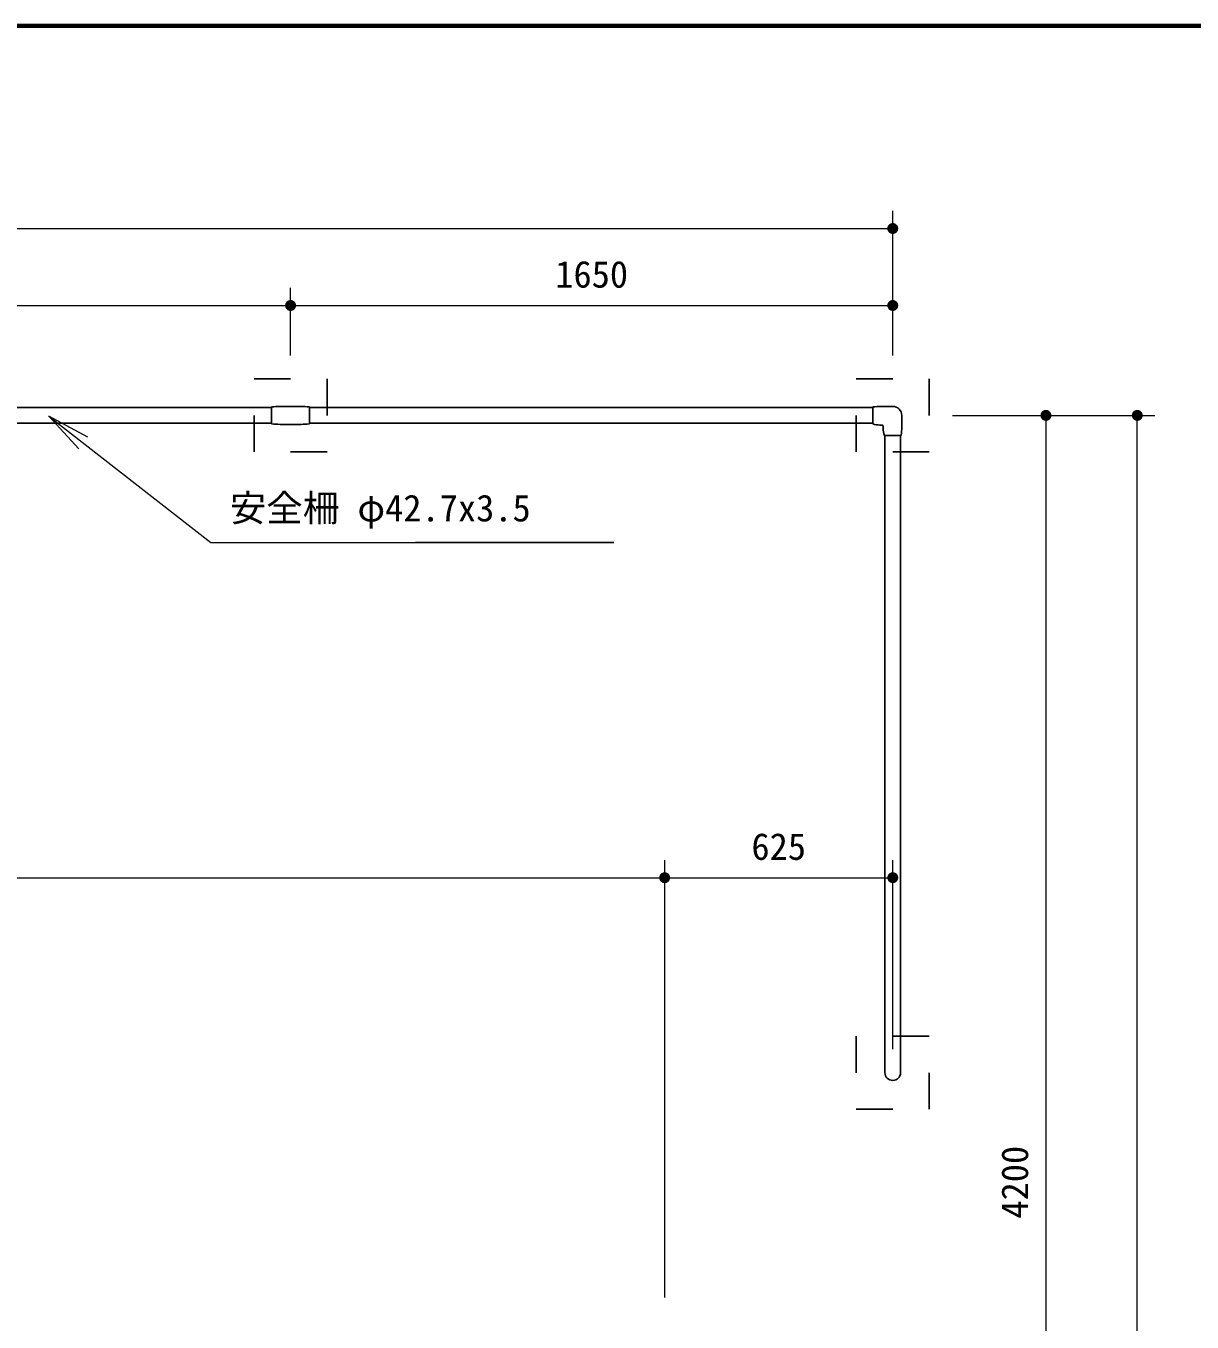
# Model space of a CAD drawing. Units: millimetres at full size, sheet at 1:40. Extents: x 600 to 16200, y 600 to 11280.
# Drawn here: x 4700 to 7895, y 7730 to 11280 of the extents above; entities that cross this region are included whole.
import ezdxf
from ezdxf.enums import TextEntityAlignment as Align

# ---------------------------------------------------------------- set-up
doc = ezdxf.new("R2010")
doc.units = ezdxf.units.MM
doc.header["$LTSCALE"] = 40
doc.linetypes.add('USER1', pattern=[5, 2.5, -2.5])
for name, color, linetype, lineweight in [('D-STR-DIM\u3000寸法線、寸法値', 7, 'Continuous', 13), ('D-STR-HTXT\u3000旗上げ', 7, 'Continuous', 13), ('D-STR\u3000構造物外形線', 1, 'Continuous', 25), ('D-TTL', 7, 'Continuous', 70)]:
    doc.layers.add(name, color=color, linetype=linetype, lineweight=lineweight)
doc.styles.add('ＭＳ ゴシック', font='')
doc.styles.get('ＭＳ ゴシック').set_extended_font_data('MS Gothic')

# ---------------------------------------------------------------- blocks, each defined once
blk = doc.blocks.new('filled_dot')
at = {"color": 0, "linetype": 'Continuous', "lineweight": -2, "const_width": 1.25}
blk.add_lwpolyline([(-0.625, 0, 1), (0.625, 0, 1)], format="xyb", close=True, dxfattribs=at)
blk = doc.blocks.new('open_arrow')
at = {"color": 0, "linetype": 'Continuous', "lineweight": -2}
blk.add_lwpolyline([(7.5, 1.25), (0, 0), (7.5, -1.25)], dxfattribs=at)

msp = doc.modelspace()

# ---------------------------------------------------------------- linework, layer by layer
at = {"layer": 'D-STR-DIM\u3000寸法線、寸法値'}
for p, q in [((7074.89, 10377.42), (7074.89, 10773.22)), ((2124.89, 10725.22), (7074.89, 10725.22)), ((5424.89, 10377.42), (5424.89, 10562.45)), ((5424.89, 10377.42), (5424.89, 10562.45)), ((7074.89, 10377.42), (7074.89, 10562.45)), ((3774.89, 10514.45), (5424.89, 10514.45)), ((5424.89, 10514.45), (7074.89, 10514.45)), ((7238.89, 10213.42), (7792.81, 10213.42)), ((7238.89, 10213.42), (7542.58, 10213.42)), ((7494.58, 10213.42), (7494.58, 6013.42)), ((7744.81, 1813.42), (7744.81, 10213.42)), ((6449.89, 7797.42), (6449.89, 8995.36)), ((6449.89, 7797.42), (6449.89, 8995.36)), ((7074.89, 8477.42), (7074.89, 8995.36)), ((2749.89, 8947.36), (6449.89, 8947.36)), ((6449.89, 8947.36), (7074.89, 8947.36))]:
    msp.add_line(p, q, dxfattribs=at)
at = {"layer": 'D-STR-HTXT\u3000旗上げ'}
msp.add_lwpolyline([(4762.61, 10211.49), (5206.74, 9865.58), (5222.74, 9865.58), (6310.94, 9865.58), (5766.84, 9865.58)], dxfattribs=at)
at = {"layer": 'D-STR\u3000構造物外形線'}
for p, q in [((5372.89, 10234.77), (3826.89, 10234.77)), ((5372.89, 10235.98), (5372.89, 10190.86)), ((5453.71, 10237.92), (5396.08, 10237.92)), ((5476.89, 10235.98), (5476.89, 10190.86)), ((5476.89, 10234.77), (7019.89, 10234.77)), ((7019.89, 10236.42), (7019.89, 10235.98)), ((7019.89, 10236.42), (7019.89, 10235.98)), ((7019.89, 10235.98), (7019.89, 10190.86)), ((7019.89, 10235.98), (7019.89, 10190.86)), ((7074.89, 10237.92), (7043.08, 10237.92)), ((7074.89, 10237.92), (7043.08, 10237.92)), ((5372.89, 10192.07), (3826.89, 10192.07)), ((5453.71, 10188.92), (5396.08, 10188.92)), ((5476.89, 10192.07), (7019.89, 10192.07)), ((7019.89, 10190.42), (7019.89, 10190.86)), ((7019.89, 10190.42), (7019.89, 10190.86)), ((7099.39, 10213.42), (7099.39, 10181.61)), ((7099.39, 10213.42), (7099.39, 10181.61)), ((7045.39, 10186.92), (7039.89, 10186.92)), ((7045.39, 10186.92), (7039.89, 10186.92)), ((7048.39, 10183.92), (7048.39, 10178.42)), ((7048.39, 10183.92), (7048.39, 10178.42)), ((7051.89, 10158.42), (7052.33, 10158.42)), ((7051.89, 10158.42), (7052.33, 10158.42)), ((7052.33, 10158.42), (7097.45, 10158.42)), ((7052.33, 10158.42), (7097.45, 10158.42)), ((7053.54, 8413.42), (7053.54, 10158.42)), ((7096.24, 8413.42), (7096.24, 10158.42)), ((7097.89, 10158.42), (7097.45, 10158.42)), ((7097.89, 10158.42), (7097.45, 10158.42))]:
    msp.add_line(p, q, dxfattribs=at)
at = {"layer": 'D-STR\u3000構造物外形線', "linetype": 'USER1'}
for points in [[(5524.89, 10113.42), (5324.89, 10113.42), (5324.89, 10313.42), (5524.89, 10313.42)], [(7174.89, 10113.42), (6974.89, 10113.42), (6974.89, 10313.42), (7174.89, 10313.42)], [(6974.89, 8313.42), (7174.89, 8313.42), (7174.89, 8513.42), (6974.89, 8513.42)]]:
    msp.add_lwpolyline(points, close=True, dxfattribs=at)
at = {"layer": 'D-STR\u3000構造物外形線'}
for centre, radius, start, end in [((5373.39, 10235.98), 0.5, 97.26182, 180), ((5396.08, 10057.92), 180, 90, 97.26182), ((5453.71, 10057.92), 180, 82.73818, 90), ((5476.39, 10235.98), 0.5, 0, 82.73818), ((7043.08, 10057.92), 180, 97.26182, 97.402), ((7020.39, 10235.98), 0.5, 97.26182, 180), ((7043.08, 10057.92), 180, 97.26182, 97.402), ((7020.39, 10235.98), 0.5, 97.26182, 180), ((7043.08, 10057.92), 180, 90, 97.26182), ((7043.08, 10057.92), 180, 90, 97.26182), ((7074.89, 10213.42), 24.5, 0, 90), ((7074.89, 10213.42), 24.5, 0, 90), ((5373.39, 10190.86), 0.5, 180, 262.73818), ((5396.08, 10368.92), 180, 262.73818, 270), ((5453.71, 10368.92), 180, 270, 277.26182), ((5476.39, 10190.86), 0.5, 277.26182, 0), ((7020.39, 10190.86), 0.5, 180, 262.73818), ((7020.39, 10190.86), 0.5, 180, 262.73818), ((7043.08, 10368.92), 180, 262.598, 262.73818), ((7043.08, 10368.92), 180, 262.598, 262.73818), ((7039.89, 10244.42), 57.49, 249.99196, 270), ((7039.89, 10244.42), 57.49, 249.99196, 270), ((7045.39, 10183.92), 3, 0, 90), ((7045.39, 10183.92), 3, 0, 90), ((7105.89, 10178.42), 57.49, 180, 200.00804), ((7105.89, 10178.42), 57.49, 180, 200.00804), ((7230.39, 10181.61), 180, 187.26182, 187.402), ((7052.33, 10158.92), 0.5, 187.26182, 270), ((7230.39, 10181.61), 180, 187.26182, 187.402), ((7052.33, 10158.92), 0.5, 187.26182, 270), ((7097.45, 10158.92), 0.5, 270, 352.73818), ((7097.45, 10158.92), 0.5, 270, 352.73818), ((6919.39, 10181.61), 180, 352.598, 352.73818), ((6919.39, 10181.61), 180, 352.598, 352.73818), ((6919.39, 10181.61), 180, 352.73818, 0), ((6919.39, 10181.61), 180, 352.73818, 0), ((7074.89, 8413.42), 21.35, 180, 0)]:
    msp.add_arc(centre, radius, start, end, dxfattribs=at)
at = {"layer": 'D-TTL'}
msp.add_lwpolyline([(600, 600), (600, 11280), (16200, 11280), (16200, 600)], close=True, dxfattribs=at)

# ---------------------------------------------------------------- block references
at = {"layer": 'D-STR-DIM\u3000寸法線、寸法値', "xscale": 12, "yscale": 12}
for p, rotation in [((7074.89, 10725.22), 180), ((5424.89, 10514.45), 180), ((7074.89, 10514.45), 180), ((7494.58, 10213.42), 270), ((7744.81, 10213.42), 270), ((6449.89, 8947.36), 180), ((7074.89, 8947.36), 180)]:
    msp.add_blockref('filled_dot', p, dxfattribs=dict(at, rotation=rotation))
for p in [(5424.89, 10514.45), (6449.89, 8947.36)]:
    msp.add_blockref('filled_dot', p, dxfattribs=at)
at = {"layer": 'D-STR-HTXT\u3000旗上げ', "xscale": 16, "yscale": 16, "rotation": 322.1}
msp.add_blockref('open_arrow', (4762.61, 10211.49), dxfattribs=at)

# ---------------------------------------------------------------- texts
at = {"layer": 'D-STR-DIM\u3000寸法線、寸法値', "style": 'ＭＳ ゴシック'}
for s, p in [('1650', (6249.89, 10599.96)), ('625', (6762.39, 9032.87))]:
    msp.add_text(s, height=73.31, dxfattribs=at).set_placement(p, align=Align.MIDDLE_CENTER)
msp.add_text('4200', height=73.31, rotation=90, dxfattribs=at).set_placement((7409.07, 8113.42), align=Align.MIDDLE_CENTER)
at = {"layer": 'D-STR-HTXT\u3000旗上げ', "style": 'ＭＳ ゴシック'}
msp.add_text('安全柵 φ42.7x3.5', height=73.31, dxfattribs=at).set_placement((5258.25, 9901.09), align=Align.BOTTOM_LEFT)

doc.saveas('drawing.dxf')
